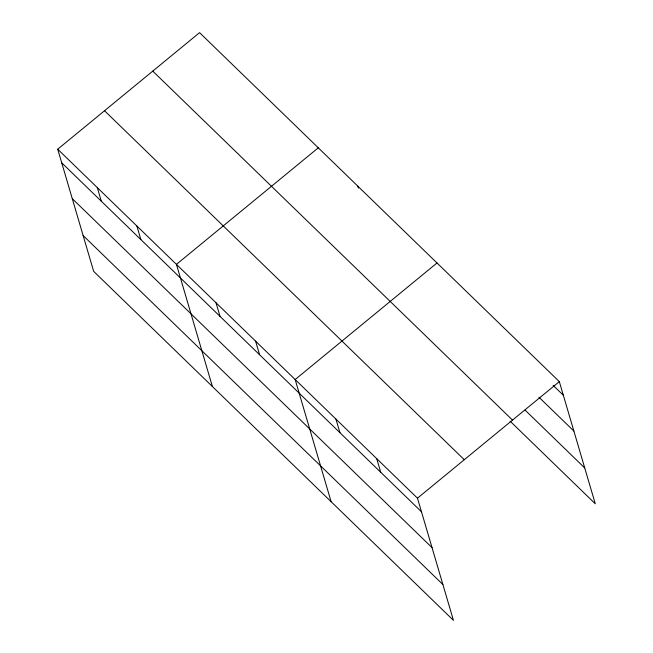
<?xml version="1.0" encoding="UTF-8"?>
<svg xmlns="http://www.w3.org/2000/svg" width="653" height="653" viewBox="0 0 653 653"><rect width="100%" height="100%" fill="white"/><g stroke="black" fill="none" stroke-linecap="round" stroke-linejoin="round"><path stroke-width="0.98" d="M57.717 149.211L417.479 498.182L453.435 620.35L93.673 271.37L57.717 149.211L199.565 32.65L559.327 381.63L595.283 503.79L510.091 421.161M318.289 147.815L176.441 264.367L212.396 386.535M437.004 262.971L295.156 379.532L331.112 501.7M417.479 498.182L559.327 381.63M553.14 385.36L563.335 395.245M538.929 397.171L573.873 431.07M525.036 410.06L584.737 467.972M152.761 71.112L512.515 420.091M104.529 110.741L464.283 459.72M61.733 162.834L421.487 511.805M72.271 198.651L432.025 547.622M83.135 235.553L442.889 584.533M357.86 186.203L358.432 188.146M376.708 458.635L380.715 472.258M335.928 419.079L339.944 432.702M255.584 341.144L259.592 354.767M216.012 302.755L220.02 316.379M136.869 225.987L140.877 239.602M97.297 187.599L101.305 201.214"/></g></svg>
